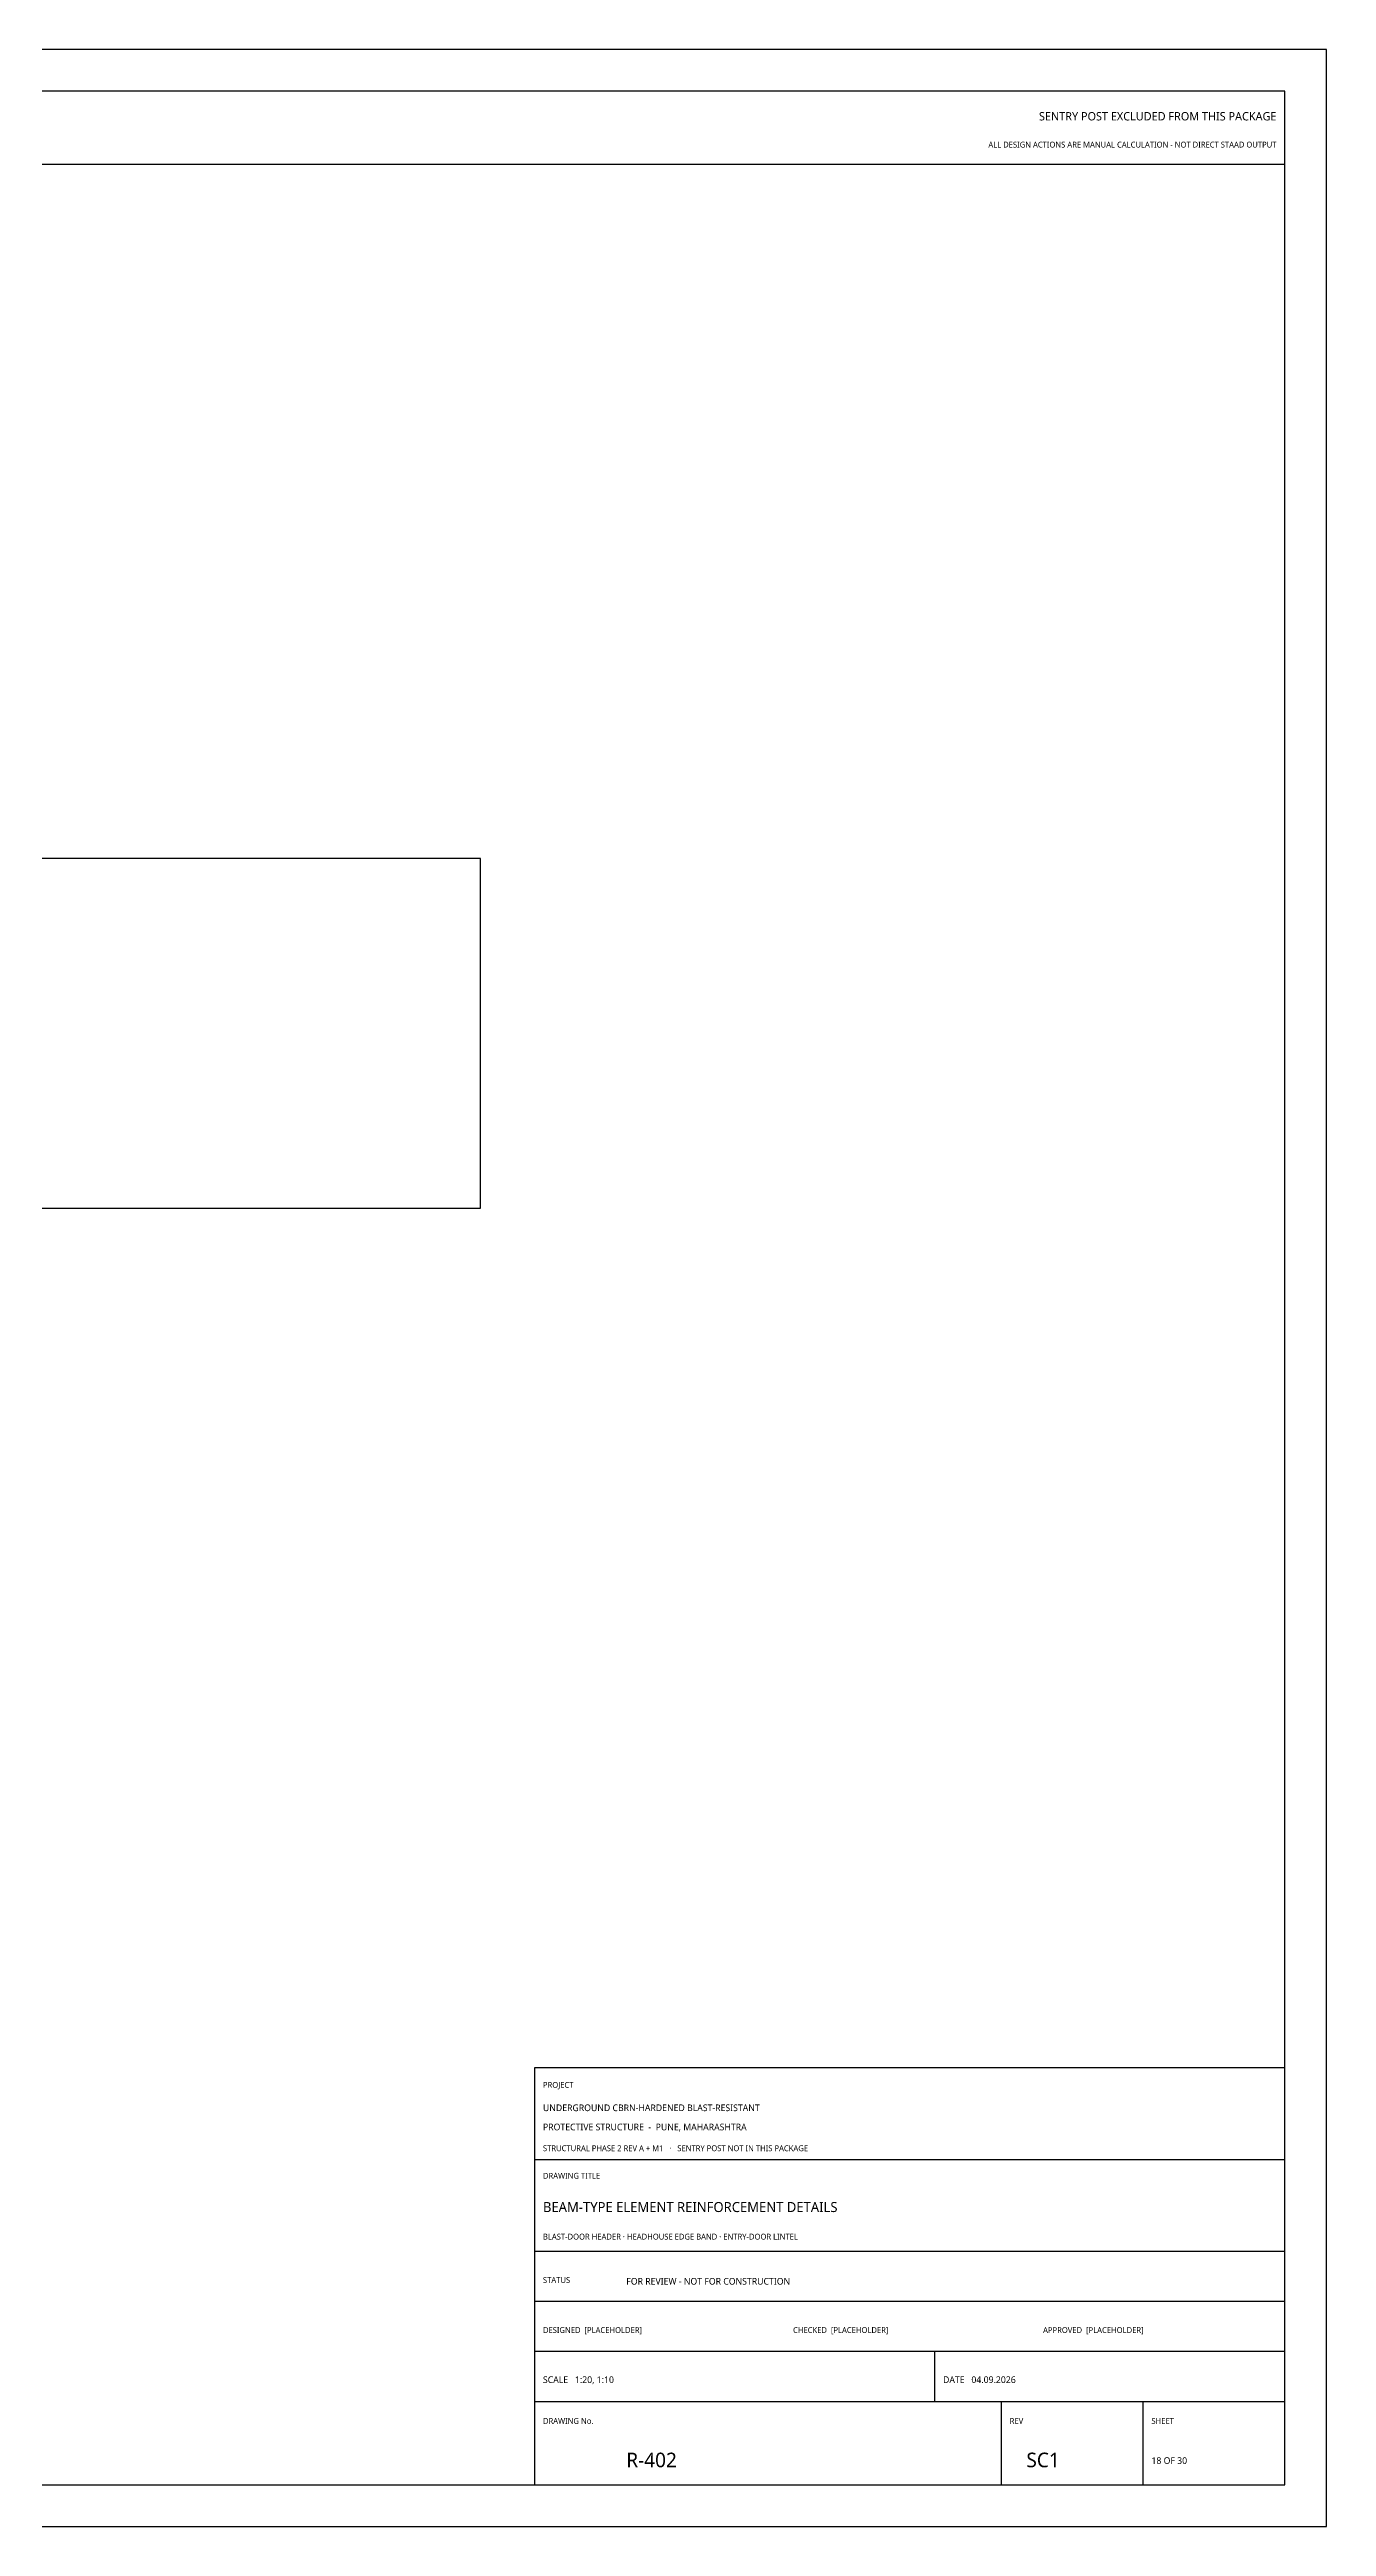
# Model space of a CAD drawing. Header units: millimetres. Extents: x 0 to 841, y 0 to 594.
# Drawn here: x 535 to 841, y 0 to 594 of the extents above; entities that cross this region are included whole.
import ezdxf
from ezdxf.enums import TextEntityAlignment as Align

# ---------------------------------------------------------------- set-up
doc = ezdxf.new("R2010")
doc.units = ezdxf.units.MM
doc.layers.add('S-BLAST', color=1, linetype='Continuous')
doc.layers.add('S-TITLE', color=7, linetype='Continuous')
doc.styles.add('OpenSans', font='OpenSans-Regular.ttf')

msp = doc.modelspace()

# ---------------------------------------------------------------- linework, layer by layer
at = {"layer": 'S-TITLE'}
for p, q in [((10, 566.5), (831, 566.5)), ((651, 88), (831, 88)), ((651, 66), (831, 66)), ((651, 54), (831, 54)), ((651, 42), (831, 42)), ((747, 30), (747, 42)), ((651, 30), (831, 30)), ((763, 10), (763, 30)), ((797, 10), (797, 30))]:
    msp.add_line(p, q, dxfattribs=at)
for points in [[(0, 0), (841, 0), (841, 594), (0, 594)], [(10, 10), (831, 10), (831, 584), (10, 584)], [(340, 316.175), (638, 316.175), (638, 400), (340, 400)], [(651, 10), (831, 10), (831, 110), (651, 110)]]:
    msp.add_lwpolyline(points, close=True, dxfattribs=at)

# ---------------------------------------------------------------- texts
at = {"layer": 'S-BLAST', "style": 'OpenSans'}
for s, height, p in [('SENTRY POST EXCLUDED FROM THIS PACKAGE', 2, (829, 577)), ('ALL DESIGN ACTIONS ARE MANUAL CALCULATION - NOT DIRECT STAAD OUTPUT', 1.4, (829, 570.5))]:
    msp.add_text(s, height=height, dxfattribs=at).set_placement(p, align=Align.RIGHT)
msp.add_text('FOR REVIEW - NOT FOR CONSTRUCTION', height=1.6, dxfattribs=at).set_placement((673, 58))
at = {"layer": 'S-TITLE', "style": 'OpenSans'}
for s, height, p in [('PROJECT', 1.4, (653, 105.2)), ('UNDERGROUND CBRN-HARDENED BLAST-RESISTANT', 1.6, (653, 99.6)), ('PROTECTIVE STRUCTURE  -  PUNE, MAHARASHTRA', 1.6, (653, 95)), ('STRUCTURAL PHASE 2 REV A + M1   ·   SENTRY POST NOT IN THIS PACKAGE', 1.4, (653, 90)), ('DRAWING TITLE', 1.4, (653, 83.4)), ('BEAM-TYPE ELEMENT REINFORCEMENT DETAILS', 2.4, (653, 75.4)), ('BLAST-DOOR HEADER · HEADHOUSE EDGE BAND · ENTRY-DOOR LINTEL', 1.4, (653, 68.8)), ('STATUS', 1.4, (653, 58.4)), ('DESIGNED  [PLACEHOLDER]', 1.4, (653, 46.4)), ('CHECKED  [PLACEHOLDER]', 1.4, (713, 46.4)), ('APPROVED  [PLACEHOLDER]', 1.4, (773, 46.4)), ('SCALE   1:20, 1:10', 1.6, (653, 34.4)), ('DATE   04.09.2026', 1.6, (749, 34.4)), ('DRAWING No.', 1.4, (653, 24.6)), ('REV', 1.4, (765, 24.6)), ('SHEET', 1.4, (799, 24.6)), ('R-402', 3.5, (673, 14.2)), ('SC1', 3.5, (769, 14.2)), ('18 OF 30', 1.6, (799, 15))]:
    msp.add_text(s, height=height, dxfattribs=at).set_placement(p)

doc.saveas('drawing.dxf')
